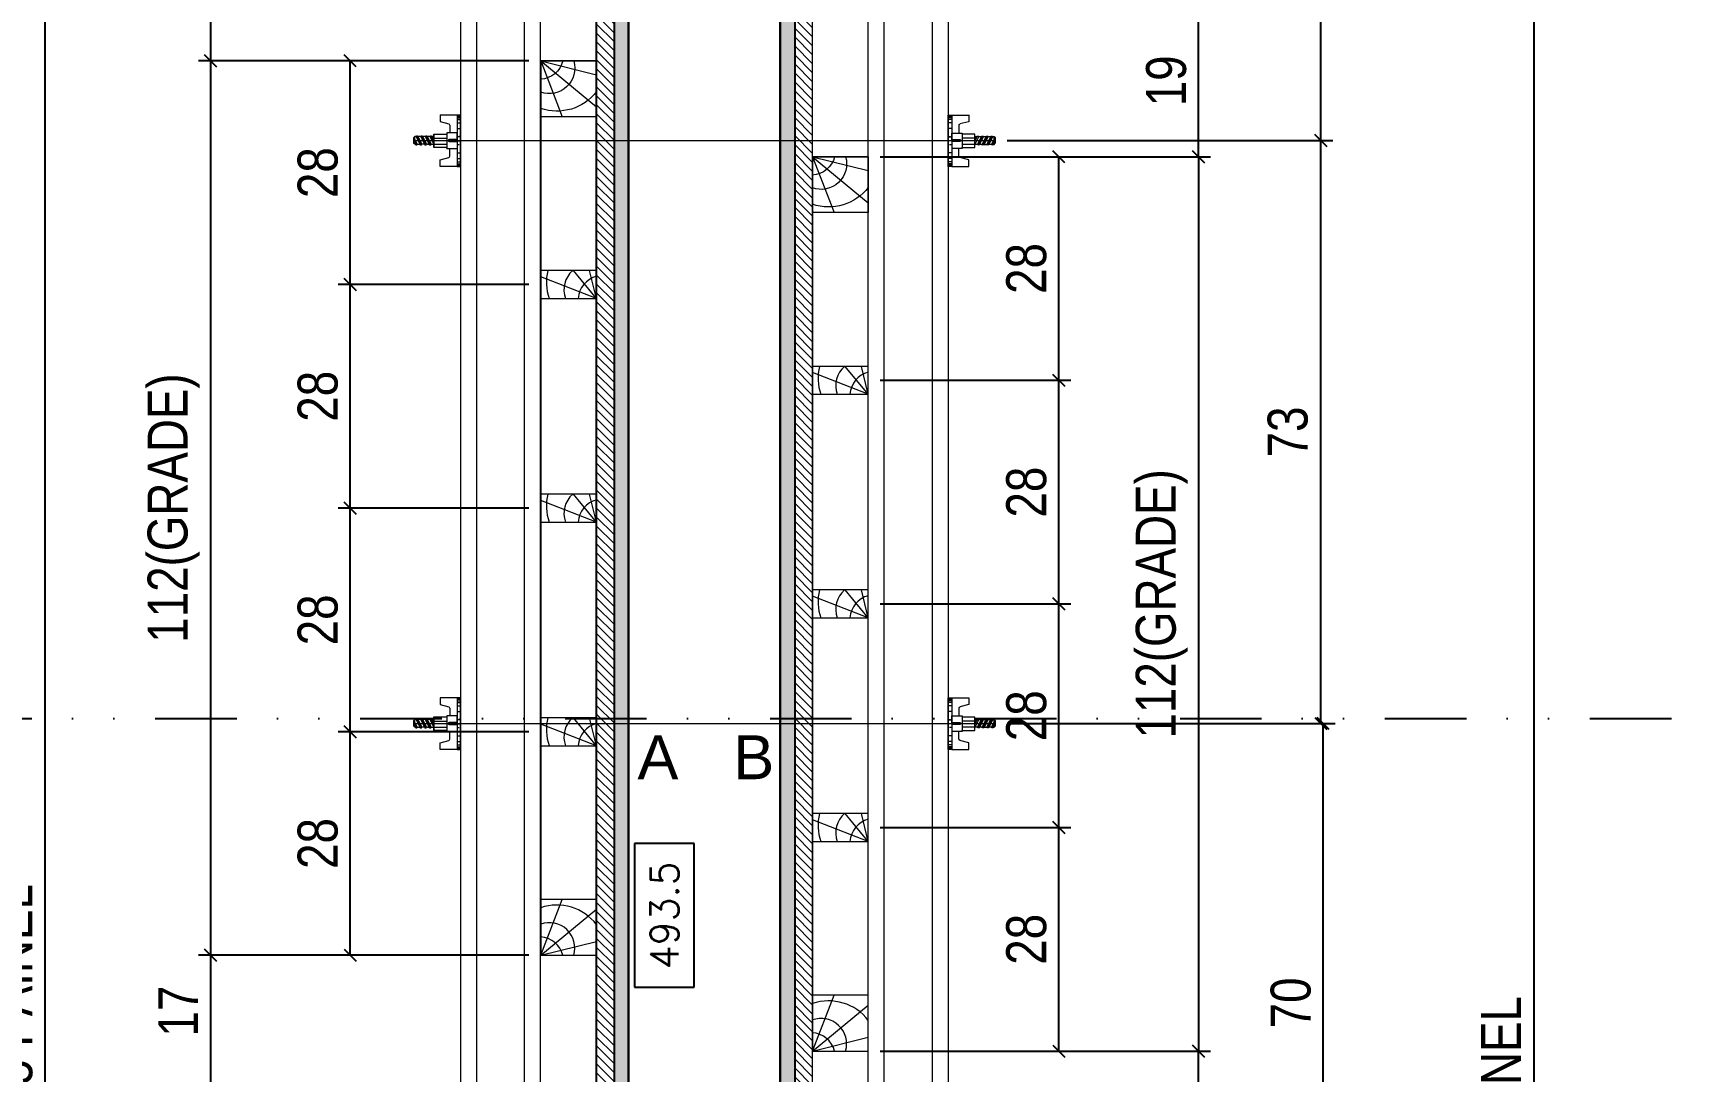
# Model space of a CAD drawing. Extents: x 13513 to 27878, y -21631 to 6985.
# Drawn here: x 16797.4 to 17050.2, y -3732.3 to -3573 of the extents above; entities that cross this region are included whole.
import ezdxf
from ezdxf.enums import TextEntityAlignment as Align

# ---------------------------------------------------------------- set-up
doc = ezdxf.new("R2010")
doc.units = 0
doc.linetypes.add('DIVIDE2', pattern=[0.625, 0.25, -0.125, 0, -0.125, 0, -0.125])
for name, color, linetype in [('CHAPA', 1, 'Continuous'), ('COTA', 241, 'Continuous'), ('F-PILARES-S', 170, 'Continuous'), ('MEIO_PONT', 93, 'Continuous'), ('Nível', 160, 'Continuous'), ('SARRAFO', 251, 'Continuous'), ('TEXTO_GERAL', 7, 'Continuous')]:
    doc.layers.add(name, color=color, linetype=linetype)
for name, color, linetype, lineweight in [('Hachura', 251, 'Continuous', 9), ('Madeira', 126, 'Continuous', 18), ('Perfil Metálico', 224, 'Continuous', 18)]:
    doc.layers.add(name, color=color, linetype=linetype, lineweight=lineweight)
doc.styles.add('ARIAL', font='arial.ttf')
doc.styles.add('COTA TECNICA 2X', font='techl___.ttf', dxfattribs={"height": 10})
doc.styles.add('ROMANS', font='romans.shx')
doc.dimstyles.new('Cota Seção interna', dxfattribs={"dimtxt": 7, "dimasz": 6, "dimexe": 0.18, "dimexo": 2, "dimgap": -4, "dimtad": 3, "dimdec": 1, "dimlfac": 0.5, "dimzin": 12, "dimdsep": 46, "dimtxsty": 'ROMANS', "dimblk": 'ARCHTICK', "dimcen": 0.09, "dimse1": 1, "dimse2": 1, "dimsd1": 1, "dimsd2": 1, "dimclrd": 180, "dimclre": 5, "dimclrt": 1, "dimadec": 0, "dimazin": 3, "dimtfac": 1, "dimtdec": 1, "dimtofl": 0, "dimtmove": 0, "dimatfit": 3, "dimldrblk": 'ARCHTICK', "dimfxl": 1, "dimtolj": 1, "dimtzin": 0, "dimarcsym": 0})
doc.dimstyles.new('SECAO PILAR', dxfattribs={"dimtxt": 10, "dimasz": 3, "dimexe": 3, "dimexo": 3, "dimgap": 3, "dimtad": 1, "dimdec": 1, "dimlfac": 0.5, "dimzin": 12, "dimdsep": 46, "dimtxsty": 'COTA TECNICA 2X', "dimblk1": 'OBLIQUE', "dimblk2": 'OBLIQUE', "dimsah": 1, "dimcen": 0.9, "dimclrd": 256, "dimclre": 256, "dimclrt": 256, "dimadec": 1, "dimazin": 3, "dimtfac": 1, "dimtdec": 1, "dimtmove": 0, "dimatfit": 3, "dimfxl": 1, "dimtolj": 1, "dimtzin": 12, "dimarcsym": 0})

# ---------------------------------------------------------------- blocks, each defined once
blk = doc.blocks.new('PONTALETE')
at = {"layer": 'Madeira'}
for q in [(2.71, 7), (7, 5.76), (7, 1.74)]:
    blk.add_line((0, 0), q, dxfattribs=at)
blk.add_lwpolyline([(0, 0), (7, 0), (7, 7), (0, 7)], close=True, dxfattribs=at)
for centre, radius, start, end in [((2.04, 0.06), 6.23, 37.2818, 109.0913), ((1.09, 0.9), 3.19, 343.603, 109.9847), ((-0.21, -0.78), 3.09, 14.6322, 86.0383)]:
    blk.add_arc(centre, radius, start, end, dxfattribs=at)
blk = doc.blocks.new('MEIO PONTALETE')
at = {"layer": 'Madeira'}
for q in [(2.71, 7), (3.5, 2.88), (3.5, 0.87)]:
    blk.add_line((0, 0), q, dxfattribs=at)
blk.add_lwpolyline([(0, 0), (3.5, 0), (3.5, 7), (0, 7)], close=True, dxfattribs=at)
for centre, radius, start, end in [((2.04, 0.06), 6.23, 76.4499, 109.0913), ((1.09, 0.9), 3.19, 40.9063, 109.9847), ((-0.21, -0.78), 3.09, 14.6322, 86.0383)]:
    blk.add_arc(centre, radius, start, end, dxfattribs=at)
blk = doc.blocks.new('_Oblique')
at = {"color": 0, "linetype": 'ByBlock', "lineweight": -2}
blk.add_line((-0.5, -0.5), (0.5, 0.5), dxfattribs=at)
blk = doc.blocks.new('*D920')
at = {"layer": 'COTA', "lineweight": -2, "transparency": 16777216}
for p, q in [((573.24, 920.99), (655.95, 920.99)), ((652.95, 920.99), (652.95, 696.98)), ((573.27, 696.98), (655.95, 696.98))]:
    blk.add_line(p, q, dxfattribs=at)
at = {"layer": 'Defpoints', "color": 0, "transparency": 16777216}
for p in [(570.24, 920.99), (570.27, 696.98), (652.95, 696.98)]:
    blk.add_point(p, dxfattribs=at)
at = {"layer": 'COTA', "lineweight": -2, "transparency": 16777216, "xscale": 3, "yscale": 3, "zscale": 3}
for p, rotation in [((652.95, 920.99), 90), ((652.95, 696.98), 270)]:
    blk.add_blockref('_Oblique', p, dxfattribs=dict(at, rotation=rotation))
at = {"layer": 'COTA', "transparency": 16777216, "insert": (643.73, 808.99), "char_height": 10, "attachment_point": 5, "rotation": 90, "style": 'COTA TECNICA 2X'}
blk.add_mtext('\\A1;112(GRADE)', dxfattribs=at)
blk = doc.blocks.new('*D921')
at = {"layer": 'COTA', "lineweight": -2, "transparency": 16777216}
for p, q in [((573.26, 864.98), (620.95, 864.98)), ((617.95, 808.98), (617.95, 864.98)), ((573.26, 808.98), (620.95, 808.98))]:
    blk.add_line(p, q, dxfattribs=at)
at = {"layer": 'Defpoints', "color": 0, "transparency": 16777216}
for p in [(570.26, 864.98), (617.95, 864.98), (570.26, 808.98)]:
    blk.add_point(p, dxfattribs=at)
at = {"layer": 'COTA', "lineweight": -2, "transparency": 16777216, "xscale": 3, "yscale": 3, "zscale": 3}
for p, rotation in [((617.95, 864.98), 90), ((617.95, 808.98), 270)]:
    blk.add_blockref('_Oblique', p, dxfattribs=dict(at, rotation=rotation))
at = {"layer": 'COTA', "transparency": 16777216, "insert": (609.86, 836.98), "char_height": 10, "attachment_point": 5, "rotation": 90, "style": 'COTA TECNICA 2X'}
blk.add_mtext('\\A1;28', dxfattribs=at)
blk = doc.blocks.new('*D922')
at = {"layer": 'COTA', "lineweight": -2, "transparency": 16777216}
for p, q in [((573.26, 920.99), (620.95, 920.99)), ((617.95, 864.98), (617.95, 920.99)), ((573.26, 864.98), (620.95, 864.98))]:
    blk.add_line(p, q, dxfattribs=at)
at = {"layer": 'Defpoints', "color": 0, "transparency": 16777216}
for p in [(570.26, 920.99), (617.95, 920.99), (570.26, 864.98)]:
    blk.add_point(p, dxfattribs=at)
at = {"layer": 'COTA', "lineweight": -2, "transparency": 16777216, "xscale": 3, "yscale": 3, "zscale": 3}
for p, rotation in [((617.95, 920.99), 90), ((617.95, 864.98), 270)]:
    blk.add_blockref('_Oblique', p, dxfattribs=dict(at, rotation=rotation))
at = {"layer": 'COTA', "transparency": 16777216, "insert": (609.86, 892.99), "char_height": 10, "attachment_point": 5, "rotation": 90, "style": 'COTA TECNICA 2X'}
blk.add_mtext('\\A1;28', dxfattribs=at)
blk = doc.blocks.new('*D923')
at = {"layer": 'COTA', "lineweight": -2, "transparency": 16777216}
for p, q in [((573.26, 752.98), (620.95, 752.98)), ((617.95, 696.98), (617.95, 752.98)), ((573.23, 696.98), (620.95, 696.98))]:
    blk.add_line(p, q, dxfattribs=at)
at = {"layer": 'Defpoints', "color": 0, "transparency": 16777216}
for p in [(570.26, 752.98), (617.95, 752.98), (570.23, 696.98)]:
    blk.add_point(p, dxfattribs=at)
at = {"layer": 'COTA', "lineweight": -2, "transparency": 16777216, "xscale": 3, "yscale": 3, "zscale": 3}
for p, rotation in [((617.95, 752.98), 90), ((617.95, 696.98), 270)]:
    blk.add_blockref('_Oblique', p, dxfattribs=dict(at, rotation=rotation))
at = {"layer": 'COTA', "transparency": 16777216, "insert": (609.86, 724.98), "char_height": 10, "attachment_point": 5, "rotation": 90, "style": 'COTA TECNICA 2X'}
blk.add_mtext('\\A1;28', dxfattribs=at)
blk = doc.blocks.new('*D924')
at = {"layer": 'COTA', "lineweight": -2, "transparency": 16777216}
for p, q in [((573.26, 808.98), (620.95, 808.98)), ((617.95, 752.98), (617.95, 808.98)), ((573.26, 752.98), (620.95, 752.98))]:
    blk.add_line(p, q, dxfattribs=at)
at = {"layer": 'Defpoints', "color": 0, "transparency": 16777216}
for p in [(570.26, 808.98), (617.95, 808.98), (570.26, 752.98)]:
    blk.add_point(p, dxfattribs=at)
at = {"layer": 'COTA', "lineweight": -2, "transparency": 16777216, "xscale": 3, "yscale": 3, "zscale": 3}
for p, rotation in [((617.95, 808.98), 90), ((617.95, 752.98), 270)]:
    blk.add_blockref('_Oblique', p, dxfattribs=dict(at, rotation=rotation))
at = {"layer": 'COTA', "transparency": 16777216, "insert": (609.86, 780.98), "char_height": 10, "attachment_point": 5, "rotation": 90, "style": 'COTA TECNICA 2X'}
blk.add_mtext('\\A1;28', dxfattribs=at)
blk = doc.blocks.new('*D668')
at = {"layer": 'COTA', "lineweight": -2, "transparency": 16777216}
for p, q in [((26900.21, -3074.81), (26982.9, -3074.81)), ((26979.9, -3112.81), (26979.9, -3074.81)), ((26900.21, -3112.81), (26982.9, -3112.81))]:
    blk.add_line(p, q, dxfattribs=at)
at = {"layer": 'Defpoints', "color": 0, "transparency": 16777216}
for p in [(26897.21, -3074.81), (26979.9, -3074.81), (26897.21, -3112.81)]:
    blk.add_point(p, dxfattribs=at)
at = {"layer": 'COTA', "lineweight": -2, "transparency": 16777216, "xscale": 3, "yscale": 3, "zscale": 3}
for p, rotation in [((26979.9, -3074.81), 90), ((26979.9, -3112.81), 270)]:
    blk.add_blockref('_Oblique', p, dxfattribs=dict(at, rotation=rotation))
at = {"layer": 'COTA', "transparency": 16777216, "insert": (26971.82, -3093.81), "char_height": 10, "attachment_point": 5, "rotation": 90, "style": 'COTA TECNICA 2X'}
blk.add_mtext('\\A1;19', dxfattribs=at)
blk = doc.blocks.new('*D669')
at = {"layer": 'COTA', "lineweight": -2, "transparency": 16777216}
for p, q in [((26900.21, -3336.81), (26982.9, -3336.81)), ((26979.9, -3376.41), (26979.9, -3336.81)), ((26900.21, -3376.41), (26982.9, -3376.41))]:
    blk.add_line(p, q, dxfattribs=at)
at = {"layer": 'Defpoints', "color": 0, "transparency": 16777216}
for p in [(26897.21, -3336.81), (26979.9, -3336.81), (26897.21, -3376.41)]:
    blk.add_point(p, dxfattribs=at)
at = {"layer": 'COTA', "lineweight": -2, "transparency": 16777216, "xscale": 3, "yscale": 3, "zscale": 3}
for p, rotation in [((26979.9, -3336.81), 90), ((26979.9, -3376.41), 270)]:
    blk.add_blockref('_Oblique', p, dxfattribs=dict(at, rotation=rotation))
at = {"layer": 'COTA', "transparency": 16777216, "insert": (26971.8, -3356.61), "char_height": 10, "attachment_point": 5, "rotation": 90, "style": 'COTA TECNICA 2X'}
blk.add_mtext('\\A1;19.8', dxfattribs=at)
blk = doc.blocks.new('*D860')
at = {"layer": 'COTA', "linetype": 'ByBlock', "lineweight": -2, "transparency": 16777216}
for p, q in [((554.82, 1202.98), (739.87, 1202.98)), ((736.87, 1202.98), (736.87, 145.98)), ((573.22, 145.98), (739.87, 145.98))]:
    blk.add_line(p, q, dxfattribs=at)
at = {"layer": 'Defpoints', "color": 0, "linetype": 'ByBlock', "transparency": 16777216}
for p in [(551.82, 1202.98), (570.22, 145.98), (736.87, 145.98)]:
    blk.add_point(p, dxfattribs=at)
at = {"layer": 'COTA', "linetype": 'ByBlock', "lineweight": -2, "transparency": 16777216, "xscale": 3, "yscale": 3, "zscale": 3}
for p, rotation in [((736.87, 1202.98), 90), ((736.87, 145.98), 270)]:
    blk.add_blockref('_Oblique', p, dxfattribs=dict(at, rotation=rotation))
at = {"layer": 'COTA', "linetype": 'ByBlock', "transparency": 16777216, "insert": (728.74, 674.48), "char_height": 10, "attachment_point": 5, "rotation": 90, "style": 'COTA TECNICA 2X'}
blk.add_mtext('\\A1;528.5 PAINEL', dxfattribs=at)
blk = doc.blocks.new('*D876')
at = {"layer": 'COTA', "lineweight": -2, "transparency": 16777216}
for p, q in [((485.23, 944.99), (402.52, 944.99)), ((405.52, 944.99), (405.52, 720.98)), ((485.2, 720.98), (402.52, 720.98))]:
    blk.add_line(p, q, dxfattribs=at)
at = {"layer": 'Defpoints', "color": 0, "transparency": 16777216}
for p in [(488.23, 944.99), (405.52, 720.98), (488.2, 720.98)]:
    blk.add_point(p, dxfattribs=at)
at = {"layer": 'COTA', "lineweight": -2, "transparency": 16777216, "xscale": 3, "yscale": 3, "zscale": 3}
for p, rotation in [((405.52, 944.99), 90), ((405.52, 720.98), 270)]:
    blk.add_blockref('_Oblique', p, dxfattribs=dict(at, rotation=rotation))
at = {"layer": 'COTA', "transparency": 16777216, "insert": (396.3, 832.99), "char_height": 10, "attachment_point": 5, "rotation": 90, "style": 'COTA TECNICA 2X'}
blk.add_mtext('\\A1;112(GRADE)', dxfattribs=at)
blk = doc.blocks.new('*D877')
at = {"layer": 'COTA', "lineweight": -2, "transparency": 16777216}
for p, q in [((485.22, 888.98), (437.52, 888.98)), ((440.52, 832.98), (440.52, 888.98)), ((485.22, 832.98), (437.52, 832.98))]:
    blk.add_line(p, q, dxfattribs=at)
at = {"layer": 'Defpoints', "color": 0, "transparency": 16777216}
for p in [(440.52, 888.98), (488.22, 888.98), (488.22, 832.98)]:
    blk.add_point(p, dxfattribs=at)
at = {"layer": 'COTA', "lineweight": -2, "transparency": 16777216, "xscale": 3, "yscale": 3, "zscale": 3}
for p, rotation in [((440.52, 888.98), 90), ((440.52, 832.98), 270)]:
    blk.add_blockref('_Oblique', p, dxfattribs=dict(at, rotation=rotation))
at = {"layer": 'COTA', "transparency": 16777216, "insert": (432.43, 860.98), "char_height": 10, "attachment_point": 5, "rotation": 90, "style": 'COTA TECNICA 2X'}
blk.add_mtext('\\A1;28', dxfattribs=at)
blk = doc.blocks.new('*D878')
at = {"layer": 'COTA', "lineweight": -2, "transparency": 16777216}
for p, q in [((485.22, 944.99), (437.52, 944.99)), ((440.52, 888.98), (440.52, 944.99)), ((485.22, 888.98), (437.52, 888.98))]:
    blk.add_line(p, q, dxfattribs=at)
at = {"layer": 'Defpoints', "color": 0, "transparency": 16777216}
for p in [(440.52, 944.99), (488.22, 944.99), (488.22, 888.98)]:
    blk.add_point(p, dxfattribs=at)
at = {"layer": 'COTA', "lineweight": -2, "transparency": 16777216, "xscale": 3, "yscale": 3, "zscale": 3}
for p, rotation in [((440.52, 944.99), 90), ((440.52, 888.98), 270)]:
    blk.add_blockref('_Oblique', p, dxfattribs=dict(at, rotation=rotation))
at = {"layer": 'COTA', "transparency": 16777216, "insert": (432.43, 916.99), "char_height": 10, "attachment_point": 5, "rotation": 90, "style": 'COTA TECNICA 2X'}
blk.add_mtext('\\A1;28', dxfattribs=at)
blk = doc.blocks.new('*D879')
at = {"layer": 'COTA', "lineweight": -2, "transparency": 16777216}
for p, q in [((485.22, 776.98), (437.52, 776.98)), ((440.52, 720.98), (440.52, 776.98)), ((485.25, 720.98), (437.52, 720.98))]:
    blk.add_line(p, q, dxfattribs=at)
at = {"layer": 'Defpoints', "color": 0, "transparency": 16777216}
for p in [(440.52, 776.98), (488.22, 776.98), (488.25, 720.98)]:
    blk.add_point(p, dxfattribs=at)
at = {"layer": 'COTA', "lineweight": -2, "transparency": 16777216, "xscale": 3, "yscale": 3, "zscale": 3}
for p, rotation in [((440.52, 776.98), 90), ((440.52, 720.98), 270)]:
    blk.add_blockref('_Oblique', p, dxfattribs=dict(at, rotation=rotation))
at = {"layer": 'COTA', "transparency": 16777216, "insert": (432.43, 748.98), "char_height": 10, "attachment_point": 5, "rotation": 90, "style": 'COTA TECNICA 2X'}
blk.add_mtext('\\A1;28', dxfattribs=at)
blk = doc.blocks.new('*D880')
at = {"layer": 'COTA', "lineweight": -2, "transparency": 16777216}
for p, q in [((485.22, 832.98), (437.52, 832.98)), ((440.52, 776.98), (440.52, 832.98)), ((485.22, 776.98), (437.52, 776.98))]:
    blk.add_line(p, q, dxfattribs=at)
at = {"layer": 'Defpoints', "color": 0, "transparency": 16777216}
for p in [(440.52, 832.98), (488.22, 832.98), (488.22, 776.98)]:
    blk.add_point(p, dxfattribs=at)
at = {"layer": 'COTA', "lineweight": -2, "transparency": 16777216, "xscale": 3, "yscale": 3, "zscale": 3}
for p, rotation in [((440.52, 832.98), 90), ((440.52, 776.98), 270)]:
    blk.add_blockref('_Oblique', p, dxfattribs=dict(at, rotation=rotation))
at = {"layer": 'COTA', "transparency": 16777216, "insert": (432.43, 804.98), "char_height": 10, "attachment_point": 5, "rotation": 90, "style": 'COTA TECNICA 2X'}
blk.add_mtext('\\A1;28', dxfattribs=at)
blk = doc.blocks.new('*D671')
at = {"layer": 'COTA', "lineweight": -2, "transparency": 16777216}
for p, q in [((26812.12, -3054.81), (26729.47, -3054.81)), ((26732.47, -3054.81), (26732.47, -3088.81)), ((26812.17, -3088.81), (26729.47, -3088.81))]:
    blk.add_line(p, q, dxfattribs=at)
at = {"layer": 'Defpoints', "color": 0, "transparency": 16777216}
for p in [(26815.12, -3054.81), (26732.47, -3088.81), (26815.17, -3088.81)]:
    blk.add_point(p, dxfattribs=at)
at = {"layer": 'COTA', "lineweight": -2, "transparency": 16777216, "xscale": 3, "yscale": 3, "zscale": 3}
for p, rotation in [((26732.47, -3054.81), 90), ((26732.47, -3088.81), 270)]:
    blk.add_blockref('_Oblique', p, dxfattribs=dict(at, rotation=rotation))
at = {"layer": 'COTA', "transparency": 16777216, "insert": (26724.4, -3068.81), "char_height": 10, "attachment_point": 5, "rotation": 90, "style": 'COTA TECNICA 2X'}
blk.add_mtext('\\A1;17', dxfattribs=at)
blk = doc.blocks.new('*D672')
at = {"layer": 'COTA', "lineweight": -2, "transparency": 16777216}
for p, q in [((26812.17, -3312.81), (26729.47, -3312.81)), ((26732.47, -3312.81), (26732.47, -3346.81)), ((26812.17, -3346.81), (26729.47, -3346.81))]:
    blk.add_line(p, q, dxfattribs=at)
at = {"layer": 'Defpoints', "color": 0, "transparency": 16777216}
for p in [(26815.17, -3312.81), (26732.47, -3346.81), (26815.17, -3346.81)]:
    blk.add_point(p, dxfattribs=at)
at = {"layer": 'COTA', "lineweight": -2, "transparency": 16777216, "xscale": 3, "yscale": 3, "zscale": 3}
for p, rotation in [((26732.47, -3312.81), 90), ((26732.47, -3346.81), 270)]:
    blk.add_blockref('_Oblique', p, dxfattribs=dict(at, rotation=rotation))
at = {"layer": 'COTA', "transparency": 16777216, "insert": (26724.4, -3326.81), "char_height": 10, "attachment_point": 5, "rotation": 90, "style": 'COTA TECNICA 2X'}
blk.add_mtext('\\A1;17', dxfattribs=at)
blk = doc.blocks.new('*D881')
at = {"layer": 'COTA', "color": 180, "lineweight": -2, "transparency": 16777216}
for p, q in [((526.69, 748.98), (511.69, 748.98)), ((511.69, 748.98), (511.69, 712.98)), ((526.69, 712.98), (526.69, 748.98)), ((511.69, 712.98), (526.69, 712.98))]:
    blk.add_line(p, q, dxfattribs=at)
at = {"layer": 'Defpoints', "color": 0, "transparency": 16777216}
for p in [(510.22, 1180.98), (530.69, 1180.98), (510.22, 193.98)]:
    blk.add_point(p, dxfattribs=at)
at = {"layer": 'COTA', "color": 1, "transparency": 16777216, "insert": (519.19, 730.98), "char_height": 7, "attachment_point": 5, "rotation": 90, "style": 'ROMANS'}
blk.add_mtext('\\A1;493.5', dxfattribs=at)
blk = doc.blocks.new('_ArchTick')
at = {"color": 0, "linetype": 'ByBlock', "const_width": 0.15}
blk.add_lwpolyline([(-0.5, -0.5), (0.5, 0.5)], dxfattribs=at)
blk = doc.blocks.new('*D882')
at = {"layer": 'COTA', "linetype": 'ByBlock', "lineweight": -2, "transparency": 16777216}
for p, q in [((507.17, 1203.06), (361.1, 1203.06)), ((364.1, 1203.06), (364.1, 201.98)), ((507.22, 201.98), (361.1, 201.98))]:
    blk.add_line(p, q, dxfattribs=at)
at = {"layer": 'Defpoints', "color": 0, "linetype": 'ByBlock', "transparency": 16777216}
for p in [(510.17, 1203.06), (364.1, 201.98), (510.22, 201.98)]:
    blk.add_point(p, dxfattribs=at)
at = {"layer": 'COTA', "linetype": 'ByBlock', "lineweight": -2, "transparency": 16777216, "xscale": 3, "yscale": 3, "zscale": 3}
for p, rotation in [((364.1, 1203.06), 90), ((364.1, 201.98), 270)]:
    blk.add_blockref('_Oblique', p, dxfattribs=dict(at, rotation=rotation))
at = {"layer": 'COTA', "linetype": 'ByBlock', "transparency": 16777216, "insert": (355.99, 702.52), "char_height": 10, "attachment_point": 5, "rotation": 90, "style": 'COTA TECNICA 2X'}
blk.add_mtext('\\A1;500.5 PAINEL', dxfattribs=at)
blk = doc.blocks.new('C')
at = {"layer": 'Hachura', "color": 0}
for p, q in [((0, 3.22), (0, -3.22)), ((0.45, 3.22), (0, 3.22)), ((0.46, 3.16), (0, 3.16)), ((0.46, 3.05), (0, 3.05)), ((0.46, 2.88), (0, 2.88)), ((0, 2.75), (0, -1.16)), ((0.46, 2.65), (0, 2.65)), ((0.46, 2.23), (0, 2.23)), ((0.45, -3.23), (0.45, 3.22)), ((0.45, 3.22), (2.58, 3.22)), ((2.58, 2.39), (1.47, 2.09)), ((2.58, 3.22), (2.58, 2.39)), ((0.46, 1.51), (0, 1.51)), ((0.39, 0.49), (0.17, 0.49)), ((1.74, 0.97), (0.45, 0.97)), ((1.45, 0.1), (0.45, 0.1)), ((1.35, 1.94), (1.35, 0.96)), ((1.74, -0.97), (1.74, 0.97)), ((1.74, 0.97), (1.74, 0.84)), ((1.74, 0.97), (1.74, 0.84)), ((1.74, 0.84), (3.35, 0.84)), ((3.35, 0.45), (1.74, 0.45)), ((3.32, 0.84), (3.32, -0.84)), ((3.35, 0.84), (3.35, -0.84)), ((3.68, 0.45), (3.35, 0.45)), ((3.84, -0.52), (3.35, 0.45)), ((3.35, 0.06), (3.67, -0.57)), ((3.68, 0.45), (4.16, -0.52)), ((3.72, 0.5), (4.25, -0.57)), ((4.37, -0.55), (3.83, 0.53)), ((4.15, 0.45), (3.93, 0.45)), ((4.42, -0.52), (3.93, 0.45)), ((4.15, 0.45), (4.26, 0.45)), ((4.26, 0.45), (4.74, -0.52)), ((4.3, 0.5), (4.83, -0.57)), ((4.95, -0.55), (4.41, 0.53)), ((4.51, 0.45), (4.84, 0.45)), ((5, -0.52), (4.51, 0.45)), ((4.84, 0.45), (5.32, -0.52)), ((4.88, 0.5), (5.41, -0.57)), ((5.53, -0.55), (4.99, 0.53)), ((5.58, -0.52), (5.09, 0.45)), ((5.42, 0.45), (5.09, 0.45)), ((5.58, -0.52), (5.09, 0.45)), ((5.42, 0.45), (5.74, -0.19)), ((5.46, 0.5), (5.74, -0.07)), ((5.74, 0.19), (5.57, 0.53)), ((5.74, 0.32), (5.68, 0.45)), ((5.68, 0.45), (5.74, 0.45)), ((5.74, 0.45), (5.9, 0.29)), ((5.74, 0.45), (5.74, -0.52)), ((5.9, -0.36), (5.9, 0.29)), ((0.45, 0), (0, 0)), ((0.46, -1.52), (0, -1.52)), ((0.08, -0.48), (0.29, -0.48)), ((0.29, -0.48), (0.4, -0.48)), ((0.45, 0), (0.45, -0.97)), ((0.45, -0.16), (1.45, -0.16)), ((0.45, -0.65), (0.45, -0.32)), ((0.45, -3.23), (0.45, -0.65)), ((0.45, -0.97), (1.74, -0.97)), ((1.35, -1.94), (1.35, -0.97)), ((3.35, -0.32), (1.74, -0.32)), ((3.35, -0.84), (1.74, -0.84)), ((3.35, -0.07), (3.58, -0.52)), ((3.35, -0.52), (3.58, -0.52)), ((3.84, -0.52), (4.16, -0.52)), ((4.42, -0.52), (4.74, -0.52)), ((4.63, -0.52), (4.74, -0.52)), ((5, -0.52), (5.32, -0.52)), ((5.58, -0.52), (5.74, -0.52)), ((5.74, -0.52), (5.9, -0.36)), ((5.74, -0.52), (5.74, -0.52)), ((0.46, -2.23), (0, -2.23)), ((0.46, -2.65), (0, -2.65)), ((0.46, -2.88), (0, -2.88)), ((0.46, -3.05), (0, -3.05)), ((0.46, -3.16), (0, -3.16)), ((0, -3.22), (2.57, -3.22)), ((2.58, -2.39), (1.47, -2.1)), ((2.58, -3.23), (2.58, -2.39))]:
    blk.add_line(p, q, dxfattribs=at)
for centre, radius, start, end in [((1.52, 1.94), 0.161, 104.7436, 180), ((1.44, -0.03), 0.129, 272.695, 87.305), ((3.81, 0.39), 0.143, 25.5688, 154.4312), ((4.39, 0.39), 0.143, 25.5688, 154.4312), ((4.97, 0.39), 0.143, 25.5688, 154.4312), ((5.55, 0.39), 0.143, 25.5688, 154.4312), ((0.17, -0.37), 0.174, 221.744, 317.8592), ((1.52, -1.94), 0.161, 180, 255.2564), ((3.71, -0.4), 0.174, 222.1408, 318.256), ((4.29, -0.4), 0.174, 222.1408, 318.256), ((4.87, -0.4), 0.174, 222.1408, 318.256), ((5.45, -0.4), 0.174, 222.1408, 318.256), ((5.61, -0.4), 0.174, 317.8592, 318.256)]:
    blk.add_arc(centre, radius, start, end, dxfattribs=at)
blk = doc.blocks.new('*D934')
at = {"layer": 'COTA', "lineweight": -2, "transparency": 16777216}
for p, q in [((605.06, 779.05), (687.17, 779.05)), ((684.17, 639.05), (684.17, 779.05)), ((605.06, 639.05), (687.17, 639.05))]:
    blk.add_line(p, q, dxfattribs=at)
at = {"layer": 'Defpoints', "color": 0, "transparency": 16777216}
for p in [(602.06, 779.05), (684.17, 779.05), (602.06, 639.05)]:
    blk.add_point(p, dxfattribs=at)
at = {"layer": 'COTA', "lineweight": -2, "transparency": 16777216, "xscale": 3, "yscale": 3, "zscale": 3}
for p, rotation in [((684.17, 779.05), 90), ((684.17, 639.05), 270)]:
    blk.add_blockref('_Oblique', p, dxfattribs=dict(at, rotation=rotation))
at = {"layer": 'COTA', "transparency": 16777216, "insert": (676.07, 709.05), "char_height": 10, "attachment_point": 5, "rotation": 90, "style": 'COTA TECNICA 2X'}
blk.add_mtext('\\A1;70', dxfattribs=at)
blk = doc.blocks.new('*D935')
at = {"layer": 'COTA', "lineweight": -2, "transparency": 16777216}
for p, q in [((605.06, 925.05), (686.53, 925.05)), ((683.53, 779.05), (683.53, 925.05)), ((605.06, 779.05), (686.53, 779.05))]:
    blk.add_line(p, q, dxfattribs=at)
at = {"layer": 'Defpoints', "color": 0, "transparency": 16777216}
for p in [(602.06, 925.05), (683.53, 925.05), (602.06, 779.05)]:
    blk.add_point(p, dxfattribs=at)
at = {"layer": 'COTA', "lineweight": -2, "transparency": 16777216, "xscale": 3, "yscale": 3, "zscale": 3}
for p, rotation in [((683.53, 925.05), 90), ((683.53, 779.05), 270)]:
    blk.add_blockref('_Oblique', p, dxfattribs=dict(at, rotation=rotation))
at = {"layer": 'COTA', "transparency": 16777216, "insert": (675.31, 852.05), "char_height": 10, "attachment_point": 5, "rotation": 90, "style": 'COTA TECNICA 2X'}
blk.add_mtext('\\A1;73', dxfattribs=at)
blk = doc.blocks.new('*D936')
at = {"layer": 'COTA', "lineweight": -2, "transparency": 16777216}
for p, q in [((605.06, 1062.98), (686.53, 1062.98)), ((683.53, 925.05), (683.53, 1062.98)), ((605.06, 925.05), (686.53, 925.05))]:
    blk.add_line(p, q, dxfattribs=at)
at = {"layer": 'Defpoints', "color": 0, "transparency": 16777216}
for p in [(602.06, 1062.98), (683.53, 1062.98), (602.06, 925.05)]:
    blk.add_point(p, dxfattribs=at)
at = {"layer": 'COTA', "lineweight": -2, "transparency": 16777216, "xscale": 3, "yscale": 3, "zscale": 3}
for p, rotation in [((683.53, 1062.98), 90), ((683.53, 925.05), 270)]:
    blk.add_blockref('_Oblique', p, dxfattribs=dict(at, rotation=rotation))
at = {"layer": 'COTA', "transparency": 16777216, "insert": (675.4, 994.02), "char_height": 10, "attachment_point": 5, "rotation": 90, "style": 'COTA TECNICA 2X'}
blk.add_mtext('\\A1;69', dxfattribs=at)
blk = doc.blocks.new('A$C949c2cf0')
at = {"layer": 'Hachura'}
h = blk.add_hatch(dxfattribs=at)
h.set_pattern_fill('ANSI31', color=256, scale=0.5, angle=270, style=0)
h.set_pattern_definition([(315, (23033.6786, -8296.495), (1.12253202, 1.12253202), [])])
h.paths.add_polyline_path([(506.62, 201.98), (502.22, 201.98), (502.22, 1202.98), (506.62, 1202.98)])
h = blk.add_hatch(color=256, dxfattribs=at)
h.dxf.hatch_style = 1
h.paths.add_polyline_path([(510.22, 201.98), (510.22, 1202.98), (506.62, 1202.98), (506.62, 201.98)])
h = blk.add_hatch(color=256, dxfattribs=at)
h.dxf.hatch_style = 1
h.paths.add_polyline_path([(548.22, 145.98), (548.22, 1202.98), (551.82, 1202.98), (551.82, 145.98)])
h = blk.add_hatch(dxfattribs=at)
h.set_pattern_fill('ANSI31', color=256, scale=0.5, angle=270, style=0)
h.set_pattern_definition([(315, (23021.6786, -8296.495), (1.12253202, 1.12253202), [])])
h.paths.add_polyline_path([(551.84, 145.98), (556.24, 145.98), (556.22, 1202.98), (551.82, 1202.98)])
at = {"layer": 'CHAPA'}
for points in [[(510.22, 201.98), (510.22, 1202.98), (506.62, 1202.98), (506.62, 201.98)], [(548.22, 145.98), (548.22, 1202.98), (551.82, 1202.98), (551.82, 145.98)]]:
    blk.add_lwpolyline(points, close=True, dxfattribs=at)
at = {"layer": 'F-PILARES-S', "linetype": 'Continuous'}
blk.add_lwpolyline([(548.22, 145.98), (548.22, 1180.98), (510.22, 1180.98), (510.22, 193.98), (72.22, 193.98), (72.22, 145.98), (548.22, 145.98)], dxfattribs=at)
at = {"layer": 'Hachura'}
for p, q in [((601.74, 924.99), (456.7, 924.99)), ((601.74, 778.99), (456.7, 778.99))]:
    blk.add_line(p, q, dxfattribs=at)
blk.add_lwpolyline([(556.26, 1202.98), (551.82, 1202.98), (551.82, 145.98), (556.26, 145.98)], close=True, dxfattribs=at)
at = {"layer": 'Madeira'}
for points in [[(502.22, 944.98), (488.22, 944.98), (488.22, 720.98), (502.22, 720.98)], [(570.26, 920.98), (556.26, 920.98), (556.26, 696.98), (570.26, 696.98)]]:
    blk.add_lwpolyline(points, close=True, dxfattribs=at)
at = {"layer": 'Perfil Metálico'}
for points in [[(488.17, 1259.63), (468.17, 1259.63), (468.17, 201.98), (488.17, 201.98)], [(472.17, 201.98), (484.17, 201.98), (484.17, 1259.63), (472.17, 1259.63)], [(570.26, 1259.63), (590.26, 1259.63), (590.26, 70.63), (570.26, 70.63)], [(586.26, 70.63), (574.26, 70.63), (574.26, 1259.63), (586.26, 1259.63)]]:
    blk.add_lwpolyline(points, close=True, dxfattribs=at)
at = {"layer": 'SARRAFO'}
blk.add_line((502.22, 201.98), (502.17, 1202.98), dxfattribs=at)
for points in [[(502.17, 1202.98), (510.22, 1202.98), (510.22, 201.98), (502.22, 201.98)], [(556.26, 1202.98), (548.22, 1202.98), (548.22, 145.98), (556.22, 145.98)]]:
    blk.add_lwpolyline(points, dxfattribs=at)
at = {"layer": 'Hachura', "linetype": 'Continuous', "yscale": 2, "zscale": 2, "rotation": 180}
for p, xscale in [((468.17, 924.99), 2), ((590.26, 924.98), -2), ((468.17, 778.99), 2), ((590.26, 778.98), -2)]:
    blk.add_blockref('C', p, dxfattribs=dict(at, xscale=xscale))
at = {"layer": 'MEIO_PONT'}
for name, p, xscale, yscale, zscale, rotation in [('PONTALETE', (488.22, 944.98), -2, 2, 2, 180), ('PONTALETE', (556.26, 920.98), -2, 2, 2, 180), ('MEIO PONTALETE', (502.22, 885.48), 1.999999997962732, 1.999999997962732, 1.999999997962732, 90), ('MEIO PONTALETE', (570.26, 861.48), 1.999999997962732, 1.999999997962732, 1.999999997962732, 90), ('MEIO PONTALETE', (502.22, 829.48), 1.999999997962732, 1.999999997962732, 1.999999997962732, 90), ('MEIO PONTALETE', (570.26, 805.48), 1.999999997962732, 1.999999997962732, 1.999999997962732, 90), ('MEIO PONTALETE', (502.22, 773.48), 1.999999997962732, 1.999999997962732, 1.999999997962732, 90), ('MEIO PONTALETE', (570.26, 749.48), 1.999999997962732, 1.999999997962732, 1.999999997962732, 90)]:
    blk.add_blockref(name, p, dxfattribs=dict(at, xscale=xscale, yscale=yscale, zscale=zscale, rotation=rotation))
at = {"layer": 'MEIO_PONT', "xscale": 2, "yscale": 2, "zscale": 2}
for p in [(488.22, 720.98), (556.26, 696.98)]:
    blk.add_blockref('PONTALETE', p, dxfattribs=at)
at = {"layer": 'TEXTO_GERAL', "style": 'ARIAL'}
for s, p in [('A', (517.58, 770.58)), ('B', (541.59, 770.58))]:
    blk.add_text(s, height=11, dxfattribs=at).set_placement(p, align=Align.MIDDLE_CENTER)
at = {"layer": 'COTA', "linetype": 'ByBlock'}
for base, p1, p2, picture, middle in [((364.1, 201.98), (510.17, 1203.06), (510.22, 201.98), '*D882', (355.99, 702.52)), ((736.87, 145.98), (551.82, 1202.98), (570.22, 145.98), '*D860', (728.74, 674.48))]:
    dim = blk.add_linear_dim(base=base, p1=p1, p2=p2, angle=270, text='<> PAINEL', dimstyle='SECAO PILAR', override={"dimtmove": 1}, dxfattribs=at)
    dim.commit()
    dim.dimension.update_dxf_attribs({"geometry": picture, "text_midpoint": middle})
at = {"layer": 'COTA'}
dim = blk.add_linear_dim(base=(530.69, 1180.98), p1=(510.22, 193.98), p2=(510.22, 1180.98), angle=90, dimstyle='Cota Seção interna', dxfattribs=at)
dim.commit()
dim.dimension.update_dxf_attribs({"geometry": '*D881', "text_midpoint": (530.69, 730.98), "dimtype": 160})
for base, p1, p2, picture, middle in [((683.53, 1062.98), (602.06, 925.05), (602.06, 1062.98), '*D936', (675.4, 994.02)), ((683.53, 925.05), (602.06, 779.05), (602.06, 925.05), '*D935', (675.31, 852.05)), ((684.17, 779.05), (602.06, 639.05), (602.06, 779.05), '*D934', (676.07, 709.05))]:
    dim = blk.add_linear_dim(base=base, p1=p1, p2=p2, angle=90, dimstyle='SECAO PILAR', override={"dimtmove": 1}, dxfattribs=at)
    dim.commit()
    dim.dimension.update_dxf_attribs({"geometry": picture, "text_midpoint": middle})
for base, p1, p2, picture, middle in [((405.52, 944.98), (488.17, 978.98), (488.22, 944.98), '*D671', (405.52, 964.98)), ((652.95, 958.98), (570.26, 920.98), (570.26, 958.98), '*D668', (652.95, 939.98)), ((405.52, 686.98), (488.22, 720.98), (488.22, 686.98), '*D672', (405.52, 706.98)), ((652.95, 696.98), (570.26, 657.38), (570.26, 696.98), '*D669', (652.95, 677.18))]:
    dim = blk.add_linear_dim(base=base, p1=p1, p2=p2, angle=90, dimstyle='SECAO PILAR', dxfattribs=at)
    dim.commit()
    dim.dimension.update_dxf_attribs({"geometry": picture, "text_midpoint": middle, "dimtype": 128, "insert": (-26326.95, 4033.8)})
for base, p1, p2, picture, middle in [((405.52, 720.98), (488.23, 944.99), (488.2, 720.98), '*D876', (396.3, 832.99)), ((652.95, 696.98), (570.24, 920.99), (570.27, 696.98), '*D920', (643.73, 808.99))]:
    dim = blk.add_linear_dim(base=base, p1=p1, p2=p2, angle=90, text='<>(GRADE)', dimstyle='SECAO PILAR', dxfattribs=at)
    dim.commit()
    dim.dimension.update_dxf_attribs({"geometry": picture, "text_midpoint": middle})
for base, p1, p2, picture, middle in [((440.52, 944.99), (488.22, 888.98), (488.22, 944.99), '*D878', (432.43, 916.99)), ((617.95, 920.99), (570.26, 864.98), (570.26, 920.99), '*D922', (609.86, 892.99)), ((440.52, 888.98), (488.22, 832.98), (488.22, 888.98), '*D877', (432.43, 860.98)), ((617.95, 864.98), (570.26, 808.98), (570.26, 864.98), '*D921', (609.86, 836.98)), ((440.52, 832.98), (488.22, 776.98), (488.22, 832.98), '*D880', (432.43, 804.98)), ((617.95, 808.98), (570.26, 752.98), (570.26, 808.98), '*D924', (609.86, 780.98)), ((440.52, 776.98), (488.25, 720.98), (488.22, 776.98), '*D879', (432.43, 748.98)), ((617.95, 752.98), (570.23, 696.98), (570.26, 752.98), '*D923', (609.86, 724.98))]:
    dim = blk.add_linear_dim(base=base, p1=p1, p2=p2, angle=90, dimstyle='SECAO PILAR', dxfattribs=at)
    dim.commit()
    dim.dimension.update_dxf_attribs({"geometry": picture, "text_midpoint": middle})

msp = doc.modelspace()

# ---------------------------------------------------------------- linework, layer by layer
at = {"layer": 'Nível', "color": 4, "linetype": 'DIVIDE2', "ltscale": 50}
msp.add_line((15998.47, -3678.17), (21417.65, -3678.17), dxfattribs=at)

# ---------------------------------------------------------------- block references
at = {"xscale": 0.612860368711651, "yscale": 0.612860368711651, "zscale": 0.612860368711651}
msp.add_blockref('A$C949c2cf0', (16576.1, -4156.39), dxfattribs=at)

doc.saveas('drawing.dxf')
